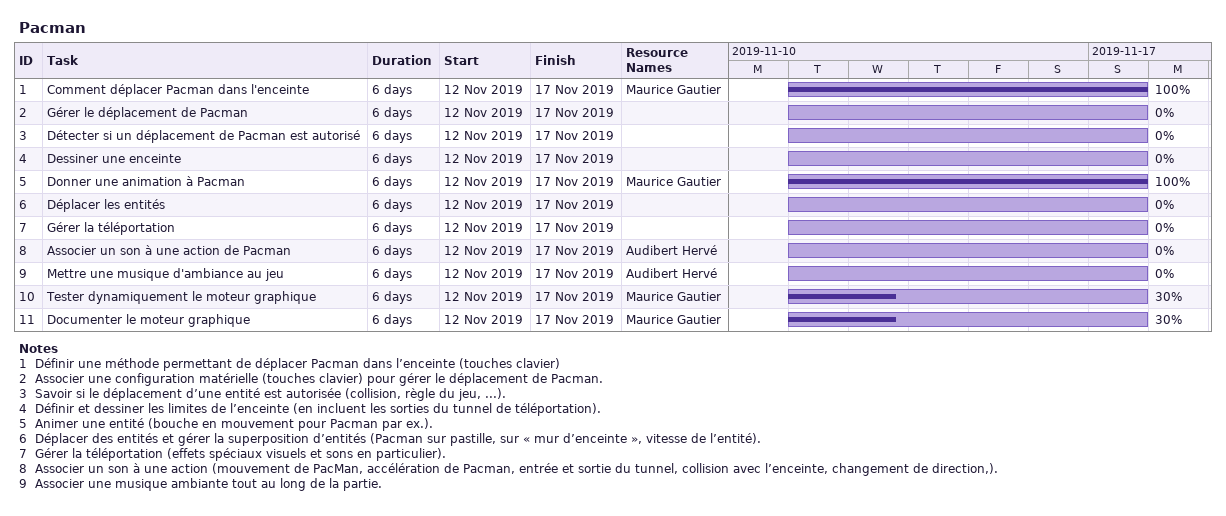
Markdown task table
Pacman

| ID | Task | Duration | Start | Finish | Resources | % complete |
|---|---|---|---|---|---|---|
| 1 | Comment déplacer Pacman dans l'enceinte | 6d | 2019-11-12 | 2019-11-17 | Maurice Gautier | 100 |
| 2 | Gérer le déplacement de Pacman | 6d | 2019-11-12 | 2019-11-17 |  | 0 |
| 3 | Détecter si un déplacement de Pacman est autorisé | 6d | 2019-11-12 | 2019-11-17 |  | 0 |
| 4 | Dessiner une enceinte | 6d | 2019-11-12 | 2019-11-17 |  | 0 |
| 5 | Donner une animation à Pacman | 6d | 2019-11-12 | 2019-11-17 | Maurice Gautier | 100 |
| 6 | Déplacer les entités | 6d | 2019-11-12 | 2019-11-17 |  | 0 |
| 7 | Gérer la téléportation | 6d | 2019-11-12 | 2019-11-17 |  | 0 |
| 8 | Associer un son à une action de Pacman | 6d | 2019-11-12 | 2019-11-17 | Audibert Hervé | 0 |
| 9 | Mettre une musique d'ambiance au jeu | 6d | 2019-11-12 | 2019-11-17 | Audibert Hervé | 0 |
| 10 | Tester dynamiquement le moteur graphique | 6d | 2019-11-12 | 2019-11-17 | Maurice Gautier | 30 |
| 11 | Documenter le moteur graphique | 6d | 2019-11-12 | 2019-11-17 | Maurice Gautier | 30 |

Notes
- 1: Définir une méthode permettant de déplacer Pacman dans l’enceinte (touches clavier)
- 2: Associer une configuration matérielle (touches clavier) pour gérer le déplacement de Pacman.
- 3: Savoir si le déplacement d’une entité est autorisée (collision, règle du jeu, ...).
- 4: Définir et dessiner les limites de l’enceinte (en incluent les sorties du tunnel de téléportation).
- 5: Animer une entité (bouche en mouvement pour Pacman par ex.).
- 6: Déplacer des entités et gérer la superposition d’entités (Pacman sur pastille, sur « mur d’enceinte », vitesse de l’entité).
- 7: Gérer la téléportation (effets spéciaux visuels et sons en particulier).
- 8: Associer un son à une action (mouvement de PacMan, accélération de Pacman, entrée et sortie du tunnel, collision avec l’enceinte, changement de direction,).
- 9: Associer une musique ambiante tout au long de la partie.
